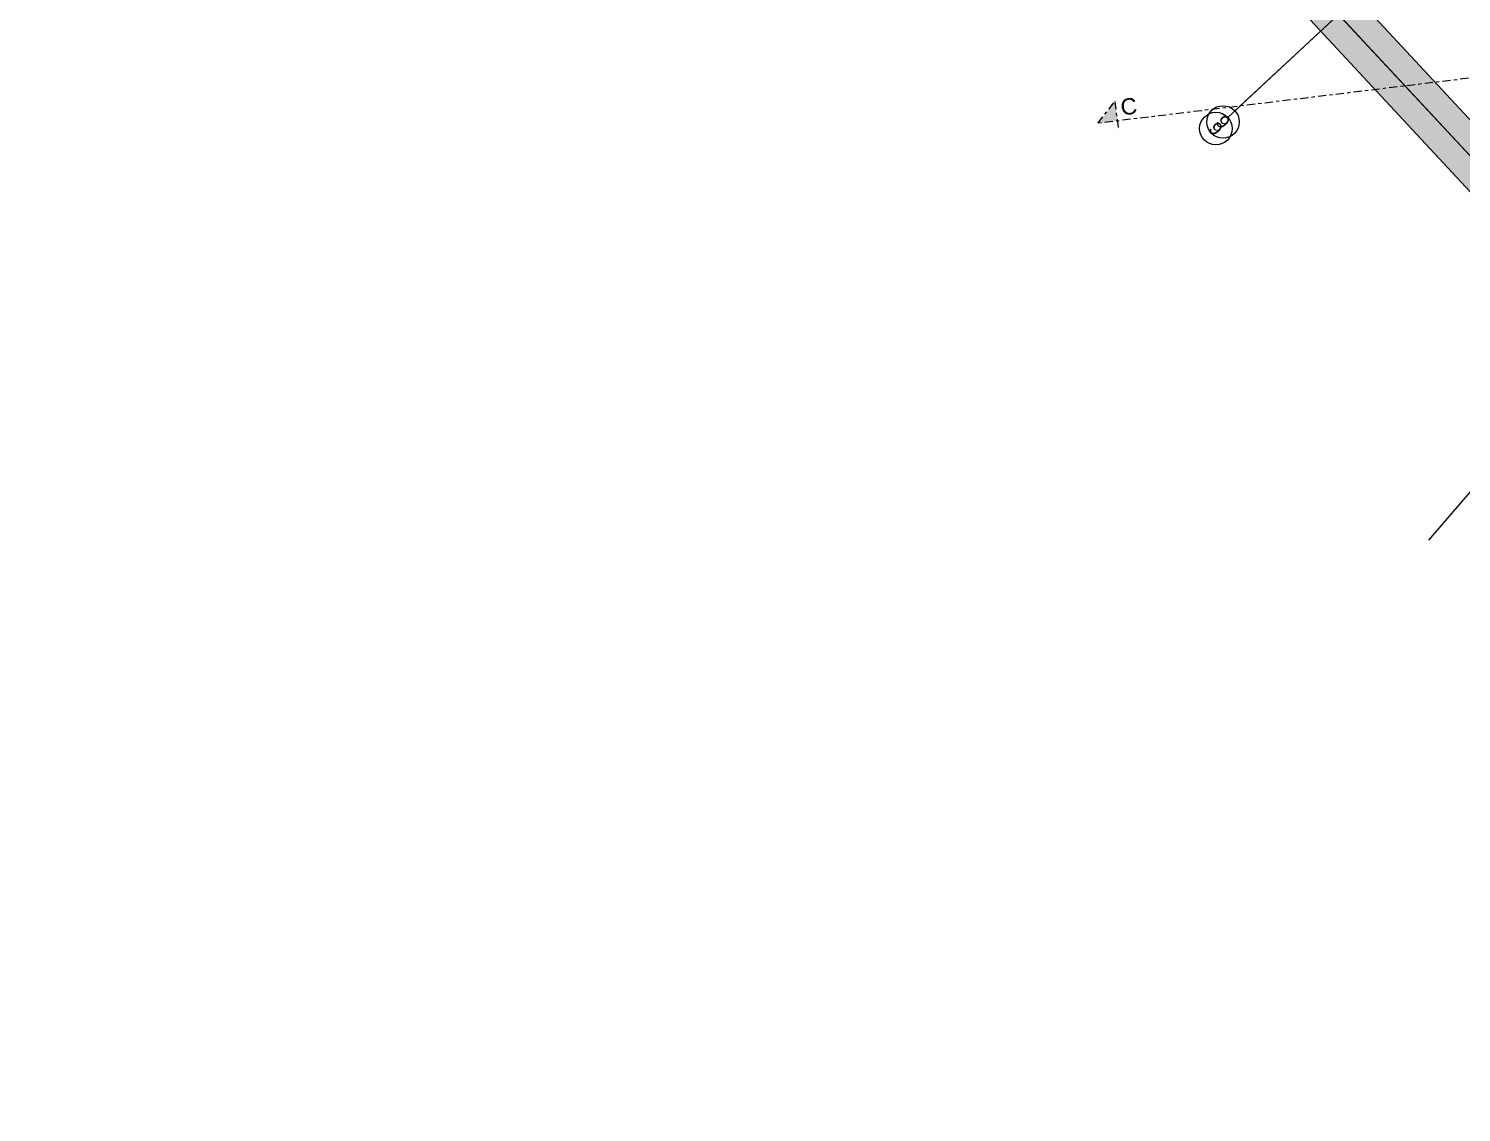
# Model space of a CAD drawing. Header units: inches. Extents: x 400392 to 401495, y 4543971 to 4544133.
# Drawn here: x 400392.43 to 400436.44, y 4544019.14 to 4544052.42 of the extents above; entities that cross this region are included whole.
import ezdxf
from ezdxf.enums import TextEntityAlignment as Align

# ---------------------------------------------------------------- set-up
doc = ezdxf.new("R2010")
doc.units = ezdxf.units.IN
doc.header["$MEASUREMENT"] = 0
doc.linetypes.add('AKS', pattern=[3, 2.5, -0.25, 0, -0.25])
doc.linetypes.add('CENTER', pattern=[2, 1.25, -0.25, 0.25, -0.25])
for name, color, linetype in [('aks prota', 2, 'AKS'), ('caks prota', 4, 'Continuous'), ('kesit tarama prota', 252, 'Continuous'), ('kolon tarama prota', 252, 'Continuous'), ('not çizgisi prota', 4, 'Continuous'), ('perde prota', 1, 'Continuous'), ('skesit prota', 7, 'Continuous'), ('st-s_level (kot)', 6, 'Continuous'), ('st_s_ölçü', 4, 'Continuous'), ('taks prota', 7, 'Continuous'), ('tkesit prota', 7, 'Continuous')]:
    doc.layers.add(name, color=color, linetype=linetype)
doc.styles.add('Arial', font='Arial.ttf')
doc.styles.add('OLCU', font='romanstw.shx')
doc.styles.add('TAKS', font='Arial Unicode.ttf')
doc.dimstyles.new('1-50', dxfattribs={"dimtxt": 10, "dimasz": 4, "dimexe": 4, "dimexo": 8, "dimgap": 4, "dimtad": 1, "dimdec": 1, "dimrnd": 0.05, "dimzin": 9, "dimdsep": 46, "dimtxsty": 'OLCU', "dimblk1": 'OBLIQUE', "dimblk2": 'OBLIQUE', "dimsah": 1, "dimcen": 2, "dimdle": 4, "dimclrd": 4, "dimclre": 4, "dimclrt": 3, "dimadec": 1, "dimazin": 0, "dimtfac": 1, "dimtdec": 1, "dimtix": 1, "dimtmove": 2, "dimatfit": 3, "dimldrblk": 'OBLIQUE', "dimfxl": 1, "dimtvp": 1, "dimtolj": 1, "dimtzin": 1, "dimarcsym": 0})

# ---------------------------------------------------------------- blocks, each defined once
blk = doc.blocks.new('A$C1a5ef8c2')
at = {"layer": 'kesit tarama prota'}
h = blk.add_hatch(color=256, dxfattribs=at)
h.dxf.hatch_style = 1
h.paths.add_polyline_path([(34.204, 75.559), (33.681, 74.891), (34.276, 74.963)])
at = {"layer": 'kolon tarama prota'}
h = blk.add_hatch(color=256, dxfattribs=at)
h.dxf.hatch_style = 1
h.paths.add_polyline_path([(49.467, 68.11), (49.159, 70.643), (5.918, 117.138), (24.151, 134.095), (39.018, 118.11), (43.332, 118.633), (43.151, 120.123), (39.596, 119.691), (24.432, 135.995), (4.002, 116.995)])
at = {"layer": 'aks prota', "ltscale": 10}
for p, q in [((113.836, 0), (0.841, 121.496)), ((113.836, 0), (0.841, 121.496)), ((113.836, 0), (0.841, 121.496)), ((111.979, 1.996), (0.841, 121.496)), ((113.836, 0), (0.841, 121.496)), ((101.29, 13.49), (17.243, 103.86)), ((101.29, 13.49), (17.243, 103.86)), ((37.672, 75.07), (63.204, 98.816)), ((37.672, 75.07), (63.204, 98.816)), ((37.672, 75.07), (63.204, 98.816)), ((37.891, 75.274), (63.204, 98.816)), ((37.891, 75.274), (63.204, 98.816))]:
    blk.add_line(p, q, dxfattribs=at)
at = {"layer": 'caks prota', "ltscale": 0.05}
for centre in [(37.526, 74.932), (37.526, 74.932), (37.307, 74.728), (37.307, 74.728), (37.307, 74.728)]:
    blk.add_circle(centre, 0.5, dxfattribs=at)
at = {"layer": 'perde prota'}
blk.add_lwpolyline([(49.467, 68.11), (49.159, 70.643), (5.918, 117.138), (24.151, 134.095), (39.018, 118.11), (43.332, 118.633), (43.151, 120.123), (39.596, 119.691), (24.432, 135.995), (4.002, 116.995)], close=True, dxfattribs=at)
at = {"layer": 'skesit prota', "linetype": 'CENTER', "ltscale": 0.2}
for p, q in [((33.681, 74.891), (34.204, 75.559)), ((34.204, 75.559), (34.313, 74.665))]:
    blk.add_line(p, q, dxfattribs=at)
blk.add_lwpolyline([(98.569, 82.771), (33.681, 74.891)], dxfattribs=at)
at = {"layer": 'st-s_level (kot)', "color": 6, "style": 'OLCU', "width": 0.8}
for tag, p, rotation in [('D=60', (41.417, 99.58), 312.924), ('D=60', (34.914, 96.881), 312.924), ('D=60', (41.724, 89.558), 312.924), ('D=60', (74.072, 82.365), 276.924), ('D=90', (58.452, 80.894), 312.924), ('D=60', (82.07, 73.768), 276.924), ('D=60', (66.17, 72.697), 312.924), ('D=60', (59.529, 70.146), 312.924), ('D=60', (74.283, 63.914), 312.924), ('D=60', (67.523, 61.55), 312.924), ('D=60', (81.905, 55.778), 312.924), ('D=60', (75.518, 52.954), 312.924), ('D=60', (83.512, 44.358), 312.924), ('D=60', (93.868, 42.953), 312.924), ('D=60', (102.234, 34.187), 312.924), ('D=60', (95.218, 31.81), 312.924), ('D=60', (99.288, 27.664), 312.924), ('+22.51', (112.229, 23.935), 312.924), ('+20.81', (108.552, 21.5), 312.924), ('D=80', (97.117, 17.526), 312.924)]:
    blk.add_attdef(tag, p, '', height=0.2, rotation=rotation, dxfattribs=at)
at = {"layer": 'taks prota', "style": 'TAKS'}
for p in [(37.307, 74.728), (37.307, 74.728), (37.307, 74.728), (37.526, 74.932), (37.526, 74.932)]:
    blk.add_text('9', height=0.4, rotation=312.924, dxfattribs=at).set_placement(p, align=Align.MIDDLE_CENTER)
at = {"layer": 'tkesit prota', "style": 'Arial'}
blk.add_text('C', height=0.5, rotation=6.924, dxfattribs=at).set_placement((34.412, 75.131))
blk = doc.blocks.new('_Oblique')
at = {"layer": 'st_s_ölçü', "lineweight": -2}
blk.add_line((-0.5, -0.5), (0.5, 0.5), dxfattribs=at)

msp = doc.modelspace()

# ---------------------------------------------------------------- hatches: boundary and pattern name
at = {"layer": 'kesit tarama prota'}
h = msp.add_hatch(color=256, dxfattribs=at)
h.dxf.hatch_style = 1
h.paths.add_polyline_path([(400425.796, 4544050.179), (400425.273, 4544049.511), (400425.869, 4544049.583)])
at = {"layer": 'kolon tarama prota'}
h = msp.add_hatch(color=256, dxfattribs=at)
h.dxf.hatch_style = 1
h.paths.add_polyline_path([(400441.059, 4544042.73), (400440.752, 4544045.263), (400397.51, 4544091.758), (400415.743, 4544108.715), (400430.611, 4544092.73), (400434.924, 4544093.254), (400434.743, 4544094.743), (400431.188, 4544094.311), (400416.025, 4544110.616), (400395.595, 4544091.615)])

# ---------------------------------------------------------------- linework, layer by layer
at = {"layer": 'aks prota', "ltscale": 10}
for p, q in [((400505.428, 4543974.62), (400392.433, 4544096.116)), ((400505.428, 4543974.62), (400392.433, 4544096.116)), ((400505.428, 4543974.62), (400392.433, 4544096.116)), ((400503.572, 4543976.617), (400392.433, 4544096.116)), ((400505.428, 4543974.62), (400392.433, 4544096.116)), ((400492.882, 4543988.11), (400408.835, 4544078.48)), ((400492.882, 4543988.11), (400408.835, 4544078.48)), ((400429.264, 4544049.69), (400454.797, 4544073.436)), ((400429.264, 4544049.69), (400454.797, 4544073.436)), ((400429.264, 4544049.69), (400454.797, 4544073.436)), ((400429.483, 4544049.894), (400454.797, 4544073.436)), ((400429.483, 4544049.894), (400454.797, 4544073.436))]:
    msp.add_line(p, q, dxfattribs=at)
at = {"layer": 'caks prota', "ltscale": 0.05}
for centre in [(400428.9, 4544049.348), (400428.9, 4544049.348), (400428.9, 4544049.348), (400429.118, 4544049.552), (400429.118, 4544049.552)]:
    msp.add_circle(centre, 0.5, dxfattribs=at)
at = {"layer": 'perde prota'}
msp.add_lwpolyline([(400441.059, 4544042.73), (400440.752, 4544045.263), (400397.51, 4544091.758), (400415.743, 4544108.715), (400430.611, 4544092.73), (400434.924, 4544093.254), (400434.743, 4544094.743), (400431.188, 4544094.311), (400416.025, 4544110.616), (400395.595, 4544091.615)], close=True, dxfattribs=at)
at = {"layer": 'skesit prota', "linetype": 'CENTER', "ltscale": 0.2}
for p, q in [((400425.273, 4544049.511), (400425.796, 4544050.179)), ((400425.796, 4544050.179), (400425.905, 4544049.286))]:
    msp.add_line(p, q, dxfattribs=at)
msp.add_lwpolyline([(400490.161, 4544057.391), (400425.273, 4544049.511)], dxfattribs=at)

# ---------------------------------------------------------------- block references
msp.add_blockref('A$C1a5ef8c2', (400391.592, 4543974.62))

# ---------------------------------------------------------------- texts
at = {"layer": 'taks prota', "style": 'TAKS'}
for p in [(400429.118, 4544049.552), (400429.118, 4544049.552), (400428.9, 4544049.348), (400428.9, 4544049.348), (400428.9, 4544049.348)]:
    msp.add_text('9', height=0.4, rotation=312.924, dxfattribs=at).set_placement(p, align=Align.MIDDLE_CENTER)
at = {"layer": 'tkesit prota', "style": 'Arial'}
msp.add_text('C', height=0.5, rotation=6.924, dxfattribs=at).set_placement((400426.004, 4544049.751))

# ---------------------------------------------------------------- leaders
at = {"layer": 'not çizgisi prota'}
msp.add_leader([(400440.976, 4544043.147), (400439.741, 4544043.054), (400438.749, 4544044.12)], dimstyle='1-50', override={"dimasz": 12, "dimgap": 4, "dimtad": 0}, dxfattribs=at)

doc.saveas('drawing.dxf')
